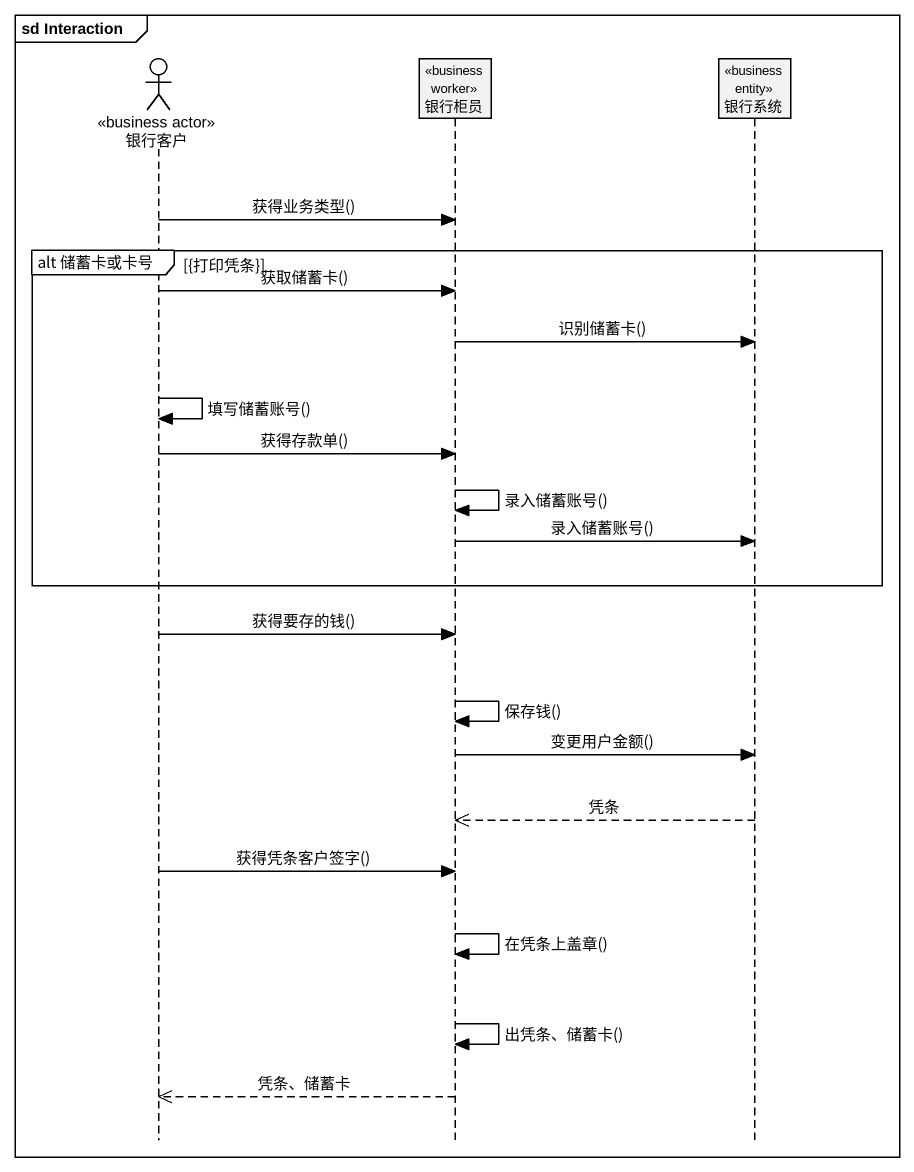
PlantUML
@startuml
mainframe sd Interaction
hide footbox
actor 银行客户 <<business actor>>
participant 银行柜员 <<business worker>>
participant 银行系统 <<business entity>>

银行客户 -> 银行柜员 : 获得业务类型()
group alt 储蓄卡或卡号 [{打印凭条}]
  银行客户 -> 银行柜员 : 获取储蓄卡()
  银行柜员 -> 银行系统 : 识别储蓄卡()
  银行客户 -> 银行客户 : 填写储蓄账号()
  银行客户 -> 银行柜员 : 获得存款单()
  银行柜员 -> 银行柜员 : 录入储蓄账号()
  银行柜员 -> 银行系统 : 录入储蓄账号()
end
银行客户 -> 银行柜员 : 获得要存的钱()
银行柜员 -> 银行柜员 : 保存钱()
银行柜员 -> 银行系统 : 变更用户金额()
银行系统 -->> 银行柜员 : 凭条
银行客户 -> 银行柜员 : 获得凭条客户签字()
银行柜员 -> 银行柜员 : 在凭条上盖章()
银行柜员 -> 银行柜员 : 出凭条、储蓄卡()
银行柜员 -->> 银行客户 : 凭条、储蓄卡
@enduml
